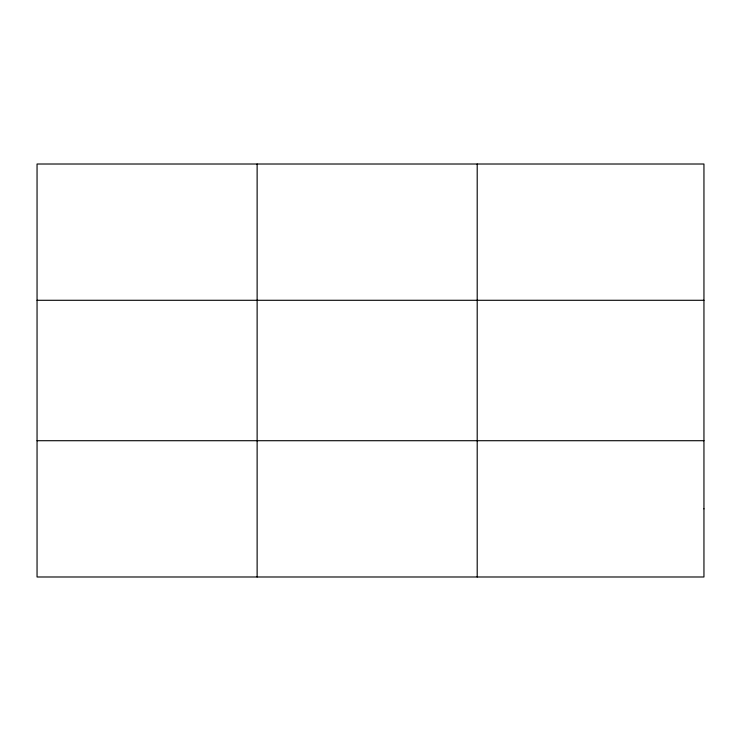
<?xml version="1.0" encoding="UTF-8"?>
<svg xmlns="http://www.w3.org/2000/svg" width="741" height="741" viewBox="0 0 741 741"><rect width="100%" height="100%" fill="white"/><g stroke="black" fill="none" stroke-linecap="round" stroke-linejoin="round"><path stroke-width="1.11" d="M257.127 164.011L257.127 576.989M477.204 164.011L477.204 576.989M37.05 300.29L703.95 300.29M37.05 440.71L703.95 440.71M703.95 508.845L703.95 576.989L37.05 576.989L37.05 164.011L703.95 164.011L703.95 508.845"/></g></svg>
